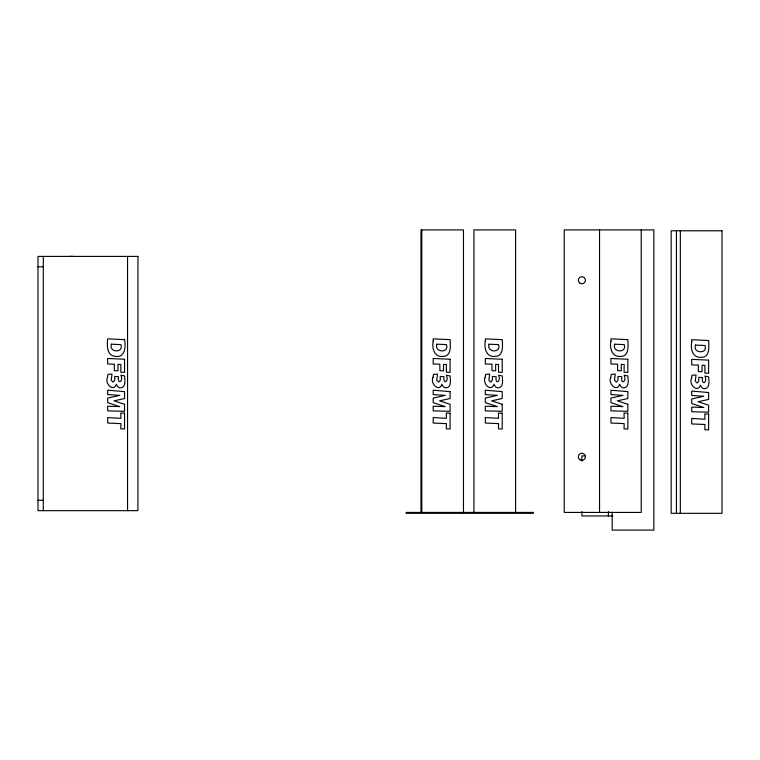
<?xml version="1.0" encoding="UTF-8"?>
<svg xmlns="http://www.w3.org/2000/svg" width="760" height="760" viewBox="0 0 760 760"><rect width="100%" height="100%" fill="white"/><g stroke="black" fill="none" stroke-linecap="round" stroke-linejoin="round"><path stroke-width="1.14" d="M69.426 256.405L72.96 256.405M38 266.779L43.301 266.779M585.342 455.924L581.894 455.924L581.894 461.225M38 500.279L43.301 500.279M612.788 515.954L581.894 515.954L581.894 511.546M680.333 230.802L680.333 513.313M676.447 230.802L676.447 513.313M641.221 229.919L641.221 512.43L564.233 512.43L564.233 229.919L653.856 229.919L653.856 530.081L612.189 530.081L612.189 512.288M608.38 511.546L608.38 515.954M599.545 229.919L599.545 512.43M515.603 512.43L515.603 229.919L473.936 229.919L473.936 512.43M479.57 512.43L479.57 513.313M463.476 512.43L463.476 229.919L420.964 229.919L420.964 512.43M461.748 512.43L461.748 513.313M421.8 229.919L421.8 512.43M127.556 256.405L127.556 510.663M43.301 256.405L43.301 510.663M124.555 413.183L124.555 429.01L120.773 428.849L120.906 423.615L107.663 423.044L107.663 417.582L120.906 418.313L120.773 413.05L124.555 413.183M450.091 413.183L450.091 429.01L446.3 428.849L446.443 423.615L433.2 423.044L433.2 417.582L446.443 418.313L446.3 413.05L450.091 413.183M502.217 413.183L502.217 429.01L498.436 428.849L498.569 423.615L485.327 423.044L485.327 417.582L498.569 418.313L498.436 413.05L502.217 413.183M627.836 413.183L627.836 429.01L624.045 428.849L624.188 423.615L610.945 423.044L610.945 417.582L624.188 418.313L624.045 413.05L627.836 413.183M708.614 414.067L708.614 429.894L704.833 429.733L704.966 424.498L691.723 423.928L691.723 418.465L704.966 419.197L704.833 413.934L708.614 414.067M124.555 359.252L124.555 372.39L120.83 372.191L120.868 364.486L117.99 364.373L117.99 370.823L114.323 370.68L114.323 364.173L107.663 364.03L107.663 358.473L124.555 359.252M450.091 359.252L450.091 372.39L446.367 372.191L446.405 364.486L443.517 364.373L443.517 370.823L439.859 370.68L439.859 364.173L433.2 364.03L433.2 358.473L450.091 359.252M502.217 359.252L502.217 372.39L498.493 372.191L498.531 364.486L495.653 364.373L495.653 370.823L491.986 370.68L491.986 364.173L485.327 364.03L485.327 358.473L502.217 359.252M627.836 359.252L627.836 372.39L624.112 372.191L624.15 364.486L621.262 364.373L621.262 370.823L617.605 370.68L617.605 364.173L610.945 364.03L610.945 358.473L627.836 359.252M708.614 360.135L708.614 373.274L704.89 373.074L704.928 365.37L702.05 365.256L702.05 371.697L698.383 371.564L698.383 365.056L691.723 364.914L691.723 359.356L708.614 360.135M124.555 391.647L124.555 398.534L114.01 400.852L124.555 404.301L124.555 411.302L107.663 410.856L107.663 406.229L119.728 406.609L107.663 402.658L107.663 398.088L119.71 395.361L107.663 394.601L107.663 390.193L124.555 391.647M433.238 341.135C431.699 347.709 434.083 357.162 442.415 356.43C451.668 356.82 450.423 345.857 450.091 339.635L433.2 338.846L433.238 341.135M450.091 391.647L450.091 398.534L439.546 400.852L450.091 404.301L450.091 411.302L433.2 410.856L433.2 406.229L445.265 406.609L433.2 402.658L433.2 398.088L445.236 395.361L433.2 394.601L433.2 390.193L450.091 391.647M485.365 341.135C483.835 347.709 486.21 357.162 494.551 356.43C503.804 356.82 502.559 345.857 502.217 339.635L485.327 338.846L485.365 341.135M502.217 404.301L502.217 411.302L485.327 410.856L485.327 406.229L497.392 406.609L485.327 402.658L485.327 398.088L497.372 395.361L485.327 394.601L485.327 390.193L502.217 391.647L502.217 398.534L491.682 400.852L502.217 404.301M610.983 341.135C609.444 347.709 611.828 357.162 620.16 356.43C629.413 356.82 628.168 345.857 627.836 339.635L610.945 338.846L610.983 341.135M627.836 404.301L627.836 411.302L610.945 410.856L610.945 406.229L623.01 406.609L610.945 402.658L610.945 398.088L622.981 395.361L610.945 394.601L610.945 390.193L627.836 391.647L627.836 398.534L617.291 400.852L627.836 404.301M691.761 342.019C690.232 348.593 692.607 358.036 700.948 357.314C710.201 357.703 708.957 346.74 708.614 340.508L691.723 339.729L691.761 342.019M708.614 392.53L708.614 399.418L698.079 401.736L708.614 405.184L708.614 412.186L691.723 411.74L691.723 407.113L703.788 407.493L691.723 403.541L691.723 398.971L703.769 396.245L691.723 395.485L691.723 391.077L708.614 392.53M124.555 339.635C125.846 346.313 125.229 358.074 115.51 356.354C106.685 356.003 106.951 345.163 107.663 338.846L124.555 339.635M111.387 344.195C108.462 352.659 123.956 353.428 120.935 344.613L111.387 344.195M436.924 344.195C433.998 352.659 449.492 353.428 446.462 344.613L436.924 344.195M489.05 344.195C486.124 352.659 501.619 353.428 498.598 344.613L489.05 344.195M614.669 344.195C611.743 352.659 627.237 353.428 624.207 344.613L614.669 344.195M695.447 345.078C692.521 353.542 708.016 354.312 704.995 345.496L695.447 345.078M107.483 377.454C104.348 383.373 113.572 392.663 116.365 384.247L117.515 386.346A3.981 3.981 0 0 0 120.697 387.847C126.245 387.286 124.792 379.791 124.555 375.943L120.859 375.174C123.927 381.434 117.154 385.443 118.503 376.722L114.703 376.438L114.741 380.171L113.097 382.128L111.207 380.304L111.995 374.072L107.996 374.395L107.483 377.454M433.019 377.454C429.884 383.373 439.109 392.663 441.902 384.247L443.051 386.346A3.981 3.981 0 0 0 446.234 387.847C451.782 387.286 450.328 379.791 450.091 375.943L446.386 375.174C449.464 381.434 442.681 385.443 444.039 376.722L440.24 376.438L440.268 380.171L438.634 382.128L436.743 380.304L437.532 374.072L433.533 374.395L433.019 377.454M485.155 377.454C482.011 383.373 491.236 392.663 494.028 384.247L495.178 386.346A3.981 3.981 0 0 0 498.361 387.847C503.908 387.286 502.455 379.791 502.217 375.943L498.522 375.174C501.59 381.434 494.817 385.443 496.166 376.722L492.375 376.438L492.404 380.171L490.76 382.128L488.87 380.304L489.658 374.072L485.668 374.395L485.155 377.454M610.764 377.454C607.63 383.373 616.854 392.663 619.647 384.247L620.797 386.346A3.981 3.981 0 0 0 623.979 387.847C629.527 387.286 628.073 379.791 627.836 375.943L624.131 375.174C627.209 381.434 620.426 385.443 621.784 376.722L617.984 376.438L618.013 380.171L616.379 382.128L614.489 380.304L615.277 374.072L611.278 374.395L610.764 377.454M691.553 378.337C688.408 384.256 697.632 393.547 700.425 385.13L701.575 387.229A3.981 3.981 0 0 0 704.757 388.731C710.306 388.16 708.852 380.674 708.614 376.827L704.919 376.058C707.987 382.318 701.214 386.327 702.563 377.606L698.772 377.321L698.801 381.055L697.158 383.012L695.267 381.188L696.056 374.955L692.065 375.278L691.553 378.337M722 230.802L671.146 230.802L671.146 513.313L722 513.313L722 230.802M137.94 256.405L38 256.405L38 510.663L137.94 510.663L137.94 256.405M533.264 512.43L406.134 512.43L406.134 513.313L533.264 513.313L533.264 512.43M580.127 283.299A3.534 3.534 0 0 0 585.418 280.24A3.534 3.534 0 0 0 580.127 277.181A3.534 3.534 0 0 0 580.127 283.299M580.127 459.866A3.534 3.534 0 0 0 585.418 456.808A3.534 3.534 0 0 0 580.127 453.748A3.534 3.534 0 0 0 580.127 459.866"/></g></svg>
